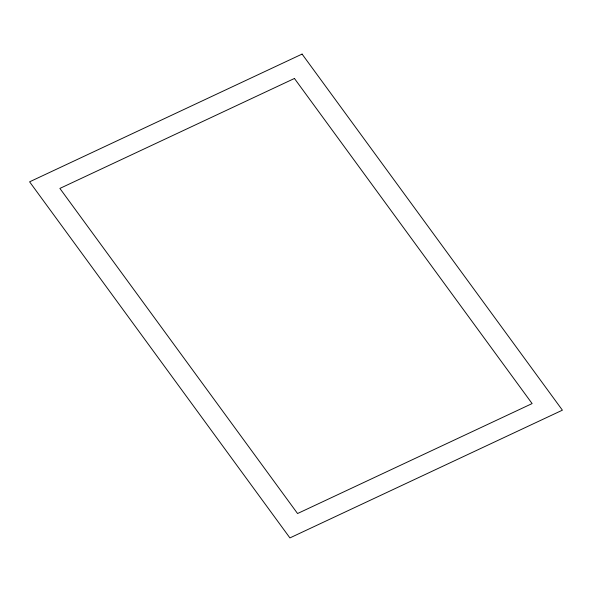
<?xml version="1.0" encoding="UTF-8"?>
<svg xmlns="http://www.w3.org/2000/svg" width="592" height="592" viewBox="0 0 592 592"><rect width="100%" height="100%" fill="white"/><g stroke="black" fill="none" stroke-linecap="round" stroke-linejoin="round"><path stroke-width="0.89" d="M302.083 54.087L29.6 181.825L289.917 537.913L562.4 410.175L302.083 54.087M294.439 78.47L59.888 188.426L297.561 513.53L532.112 403.574L294.439 78.47"/></g></svg>
